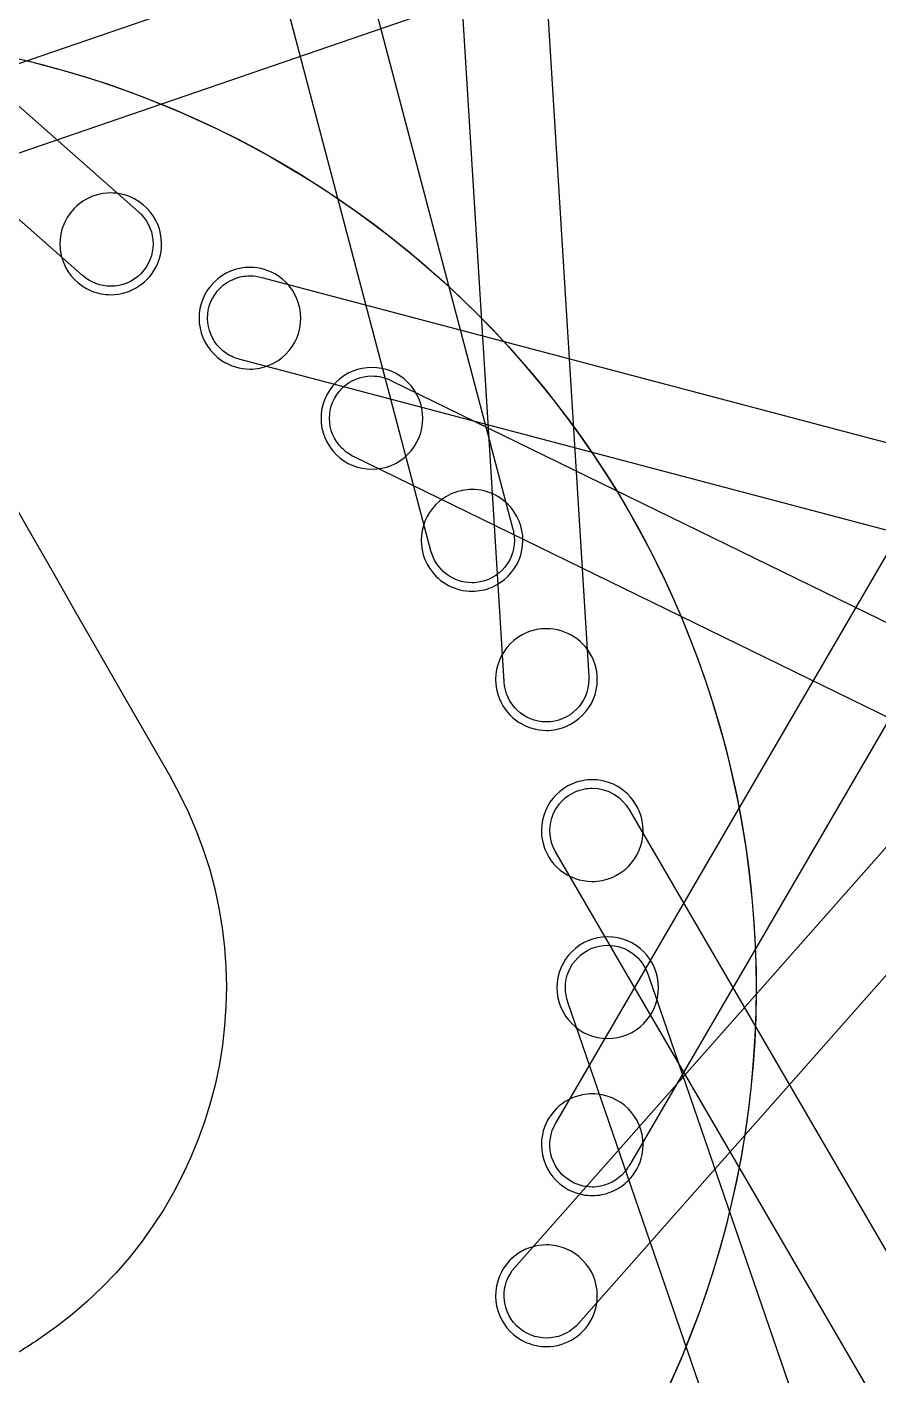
# Model space of a CAD drawing. Extents: x 3 to 470, y 9 to 287.
# Drawn here: x 375.76 to 381.43, y 101.13 to 110.1 of the extents above; entities that cross this region are included whole.
import ezdxf

# ---------------------------------------------------------------- set-up
doc = ezdxf.new("R2010")
doc.units = 0
doc.layers.add('Layer_1', color=7, linetype='CONTINUOUS')

msp = doc.modelspace()

# ---------------------------------------------------------------- linework, layer by layer
at = {"layer": 'Layer_1', "color": 7}
for points in [[(378.939699, 105.746222), (373.990226, 185.746697), (374.553091, 185.781548), (379.502508, 105.781524)], [(378.939699, 105.746222), (373.990226, 185.746697), (374.553091, 185.781548), (379.502508, 105.781524)], [(378.453022, 106.617786), (357.99135, 184.115539), (358.536592, 184.259484), (378.998151, 106.762238)], [(378.453022, 106.617786), (357.99135, 184.115539), (358.536592, 184.259484), (378.998151, 106.762238)], [(379.283503, 102.809861), (419.614066, 172.077611), (420.101392, 171.793866), (379.771083, 102.526511)], [(379.283503, 102.809861), (419.614066, 172.077611), (420.101392, 171.793866), (379.771083, 102.526511)], [(376.133636, 108.451002), (316.064931, 161.520128), (316.438285, 161.942742), (376.506624, 108.873954)], [(376.133636, 108.451002), (316.064931, 161.520128), (316.438285, 161.942742), (376.506624, 108.873954)], [(379.011432, 101.849421), (432.080558, 161.918126), (432.503172, 161.544744), (379.434384, 101.476405)], [(379.011432, 101.849421), (432.080558, 161.918126), (432.503172, 161.544744), (379.434384, 101.476405)], [(374.186223, 109.337566), (449.986922, 135.378262), (450.170145, 134.844919), (374.369502, 108.804224)], [(374.186223, 109.337566), (449.986922, 135.378262), (450.170145, 134.844919), (374.369502, 108.804224)], [(376.321935, 108.378987), (376.321878, 108.378987)], [(376.321935, 108.378987), (376.321878, 108.378987)], [(377.32639, 108.436847), (454.819801, 87.976302), (454.675828, 87.431032), (454.675828, 87.431032)], [(377.32639, 108.436847), (454.819801, 87.976302), (454.675828, 87.431032), (454.675828, 87.431032)], [(376.321737, 108.322509), (376.321737, 108.322509)], [(376.321737, 108.322509), (376.321737, 108.322509)], [(454.675828, 87.431032), (377.182445, 107.891577)], [(454.675828, 87.431032), (377.182445, 107.891577)], [(377.247749, 107.827486), (377.247749, 107.827486)], [(377.247749, 107.827486), (377.247749, 107.827486)], [(378.189551, 107.750114), (450.202318, 72.564483), (449.95475, 72.057786), (449.95475, 72.057786)], [(378.189551, 107.750114), (450.202318, 72.564483), (449.95475, 72.057786), (449.95475, 72.057786)], [(449.95475, 72.057786), (377.942039, 107.243388)], [(449.95475, 72.057786), (377.942039, 107.243388)], [(378.059902, 107.161251), (378.059902, 107.161251)], [(378.059902, 107.161251), (378.059902, 107.161251)], [(378.725798, 106.405745), (378.725855, 106.405745)], [(378.725798, 106.405745), (378.725855, 106.405745)], [(378.726475, 106.34938), (378.726475, 106.34938)], [(378.726475, 106.34938), (378.726475, 106.34938)], [(379.22054, 105.479593), (379.221273, 105.479593)], [(379.22054, 105.479593), (379.221273, 105.479593)], [(379.221414, 105.423114), (379.221414, 105.423114)], [(379.221414, 105.423114), (379.221414, 105.423114)], [(379.773085, 104.892789), (420.10142, 35.628874), (419.614066, 35.345129), (419.614066, 35.345129)], [(379.773085, 104.892789), (420.10142, 35.628874), (419.614066, 35.345129), (419.614066, 35.345129)], [(419.614066, 35.345129), (379.285731, 104.608988)], [(419.614066, 35.345129), (379.285731, 104.608988)], [(379.525742, 104.418123), (379.525742, 104.418123)], [(379.525742, 104.418123), (379.525742, 104.418123)], [(379.897771, 103.796806), (405.938495, 27.996135), (405.405124, 27.812884), (405.405208, 27.812884)], [(379.897771, 103.796806), (405.938495, 27.996135), (405.405124, 27.812884), (405.405208, 27.812884)], [(405.405208, 27.812884), (379.364513, 103.613555)], [(405.405208, 27.812884), (379.364513, 103.613555)], [(379.629083, 103.373008), (379.629083, 103.373008)], [(379.629083, 103.373008), (379.629083, 103.373008)], [(379.525939, 102.384202), (379.525855, 102.384202)], [(379.525939, 102.384202), (379.525855, 102.384202)], [(379.526475, 102.327752), (379.526475, 102.327752)], [(379.526475, 102.327752), (379.526475, 102.327752)], [(379.221498, 101.379211), (379.221273, 101.379211)], [(379.221498, 101.379211), (379.221273, 101.379211)], [(379.221132, 101.322733), (379.221132, 101.322733)], [(379.221132, 101.322733), (379.221132, 101.322733)]]:
    msp.add_lwpolyline(points, dxfattribs=at)
for points in [[(374.271687, 198.734661), (426.751556, 198.734661), (469.294978, 156.191267), (469.294978, 103.71137)], [(374.271687, 198.734661), (426.751556, 198.734661), (469.294978, 156.191267), (469.294978, 103.71137)], [(466.475296, 103.71137), (466.475296, 154.634013), (425.194302, 195.914979), (374.271687, 195.914979)], [(466.475296, 103.71137), (466.475296, 154.634013), (425.194302, 195.914979), (374.271687, 195.914979)], [(374.271687, 195.914979), (425.194302, 195.914979), (466.475296, 154.634013), (466.475296, 103.71137)], [(374.271687, 195.914979), (425.194302, 195.914979), (466.475296, 154.634013), (466.475296, 103.71137)], [(463.655614, 103.71137), (463.655614, 153.076759), (423.637048, 193.095296), (374.271687, 193.095296)], [(463.655614, 103.71137), (463.655614, 153.076759), (423.637048, 193.095296), (374.271687, 193.095296)], [(374.271687, 193.095296), (423.637048, 193.095296), (463.655614, 153.076759), (463.655614, 103.71137)], [(374.271687, 193.095296), (423.637048, 193.095296), (463.655614, 153.076759), (463.655614, 103.71137)], [(454.801783, 103.71137), (454.801783, 148.186923), (418.747212, 184.241494), (374.271687, 184.241494)], [(454.801783, 103.71137), (454.801783, 148.186923), (418.747212, 184.241494), (374.271687, 184.241494)], [(344.631018, 178.96288), (352.502584, 153.216165), (363.26565, 128.444072), (376.71435, 105.120535)], [(344.631018, 178.96288), (352.502584, 153.216165), (363.26565, 128.444072), (376.71435, 105.120535)], [(374.271687, 110.055655), (377.775537, 110.055655), (380.615972, 107.21522), (380.615972, 103.71137)], [(374.271687, 110.055655), (377.775537, 110.055655), (380.615972, 107.21522), (380.615972, 103.71137)], [(374.278454, 110.056867), (377.243322, 110.056867), (379.893598, 107.967821), (380.494049, 104.949069)], [(374.278454, 110.056867), (377.243322, 110.056867), (379.893598, 107.967821), (380.494049, 104.949069)], [(376.321963, 108.999402), (376.189212, 108.999402), (376.063229, 108.920761), (376.009232, 108.790435)], [(376.321963, 108.999402), (376.189212, 108.999402), (376.063229, 108.920761), (376.009232, 108.790435)], [(376.45133, 108.973574), (376.408978, 108.991112), (376.365132, 108.999402), (376.321963, 108.999402)], [(376.45133, 108.973574), (376.408978, 108.991112), (376.365132, 108.999402), (376.321963, 108.999402)], [(376.634468, 108.531476), (376.705947, 108.704125), (376.624035, 108.902067), (376.45133, 108.973574)], [(376.634468, 108.531476), (376.705947, 108.704125), (376.624035, 108.902067), (376.45133, 108.973574)], [(376.506624, 108.873954), (376.511699, 108.86964), (376.516493, 108.865072), (376.521286, 108.860335)], [(376.506624, 108.873954), (376.511699, 108.86964), (376.516493, 108.865072), (376.521286, 108.860335)], [(376.521286, 108.860335), (376.631395, 108.750227), (376.631395, 108.571684), (376.521286, 108.461576)], [(376.521286, 108.860335), (376.631395, 108.750227), (376.631395, 108.571684), (376.521286, 108.461576)], [(376.009232, 108.790435), (375.937753, 108.617786), (376.019665, 108.419873), (376.19237, 108.348366)], [(376.009232, 108.790435), (375.937753, 108.617786), (376.019665, 108.419873), (376.19237, 108.348366)], [(376.321737, 108.322509), (376.454488, 108.322509), (376.580499, 108.401178), (376.634468, 108.531476)], [(376.321737, 108.322509), (376.454488, 108.322509), (376.580499, 108.401178), (376.634468, 108.531476)], [(376.521286, 108.461576), (376.466246, 108.406507), (376.394062, 108.378987), (376.321935, 108.378987)], [(376.521286, 108.461576), (376.466246, 108.406507), (376.394062, 108.378987), (376.321935, 108.378987)], [(377.18205, 108.497752), (377.09715, 108.480834), (377.01865, 108.431546), (376.966711, 108.353864)], [(377.18205, 108.497752), (377.09715, 108.480834), (377.01865, 108.431546), (376.966711, 108.353864)], [(377.248369, 108.504266), (377.226094, 108.504266), (377.203847, 108.50201), (377.18205, 108.497752)], [(377.248369, 108.504266), (377.226094, 108.504266), (377.203847, 108.50201), (377.18205, 108.497752)], [(377.436076, 108.447224), (377.378328, 108.485797), (377.312996, 108.504266), (377.248369, 108.504266)], [(377.436076, 108.447224), (377.378328, 108.485797), (377.312996, 108.504266), (377.248369, 108.504266)], [(376.321878, 108.378987), (376.25446, 108.378987), (376.187069, 108.403011), (376.133636, 108.451002)], [(376.321878, 108.378987), (376.25446, 108.378987), (376.187069, 108.403011), (376.133636, 108.451002)], [(377.013631, 108.322537), (377.056856, 108.387277), (377.122301, 108.42836), (377.193075, 108.44243)], [(377.013631, 108.322537), (377.056856, 108.387277), (377.122301, 108.42836), (377.193075, 108.44243)], [(377.193075, 108.44243), (377.211121, 108.446039), (377.229759, 108.447872), (377.248341, 108.447872)], [(377.193075, 108.44243), (377.211121, 108.446039), (377.229759, 108.447872), (377.248341, 108.447872)], [(377.248341, 108.447872), (377.274564, 108.447872), (377.300731, 108.444263), (377.32639, 108.436847)], [(377.248341, 108.447872), (377.274564, 108.447872), (377.300731, 108.444263), (377.32639, 108.436847)], [(377.529407, 107.977887), (377.633228, 108.13328), (377.59144, 108.343403), (377.436076, 108.447224)], [(377.529407, 107.977887), (377.633228, 108.13328), (377.59144, 108.343403), (377.436076, 108.447224)], [(376.19237, 108.348366), (376.234722, 108.330799), (376.278568, 108.322509), (376.321737, 108.322509)], [(376.19237, 108.348366), (376.234722, 108.330799), (376.278568, 108.322509), (376.321737, 108.322509)], [(376.966711, 108.353864), (376.862919, 108.198471), (376.904706, 107.988377), (377.060099, 107.884556)], [(376.966711, 108.353864), (376.862919, 108.198471), (376.904706, 107.988377), (377.060099, 107.884556)], [(377.091426, 107.931447), (376.961946, 108.017955), (376.927095, 108.193057), (377.013631, 108.322537)], [(377.091426, 107.931447), (376.961946, 108.017955), (376.927095, 108.193057), (377.013631, 108.322537)], [(377.182445, 107.891577), (377.150836, 107.899134), (377.120017, 107.91233), (377.091426, 107.931447)], [(377.182445, 107.891577), (377.150836, 107.899134), (377.120017, 107.91233), (377.091426, 107.931447)], [(377.314096, 107.834027), (377.398997, 107.850917), (377.477525, 107.900205), (377.529407, 107.977887)], [(377.314096, 107.834027), (377.398997, 107.850917), (377.477525, 107.900205), (377.529407, 107.977887)], [(377.060099, 107.884556), (377.117818, 107.845955), (377.18315, 107.827486), (377.247749, 107.827486)], [(377.060099, 107.884556), (377.117818, 107.845955), (377.18315, 107.827486), (377.247749, 107.827486)], [(377.247749, 107.827486), (377.270024, 107.827486), (377.2923, 107.829741), (377.314096, 107.834027)], [(377.247749, 107.827486), (377.270024, 107.827486), (377.2923, 107.829741), (377.314096, 107.834027)], [(378.059902, 107.837975), (377.973338, 107.837975), (377.886745, 107.804956), (377.820652, 107.738891)], [(378.059902, 107.837975), (377.973338, 107.837975), (377.886745, 107.804956), (377.820652, 107.738891)], [(378.29918, 107.738891), (378.233115, 107.804956), (378.146494, 107.837975), (378.059902, 107.837975)], [(378.29918, 107.738891), (378.233115, 107.804956), (378.146494, 107.837975), (378.059902, 107.837975)], [(377.820652, 107.738891), (377.688522, 107.606733), (377.688522, 107.392493), (377.820652, 107.260363)], [(377.820652, 107.738891), (377.688522, 107.606733), (377.688522, 107.392493), (377.820652, 107.260363)], [(377.860551, 107.699021), (377.915591, 107.754061), (377.987746, 107.781581), (378.059902, 107.781581)], [(377.860551, 107.699021), (377.915591, 107.754061), (377.987746, 107.781581), (378.059902, 107.781581)], [(378.059902, 107.781581), (378.104481, 107.781581), (378.14906, 107.771092), (378.189551, 107.750114)], [(378.059902, 107.781581), (378.104481, 107.781581), (378.14906, 107.771092), (378.189551, 107.750114)], [(378.29918, 107.260363), (378.431339, 107.392493), (378.431339, 107.606733), (378.29918, 107.738891)], [(378.29918, 107.260363), (378.431339, 107.392493), (378.431339, 107.606733), (378.29918, 107.738891)], [(377.860551, 107.300233), (377.750442, 107.410342), (377.750442, 107.588884), (377.860551, 107.699021)], [(377.860551, 107.300233), (377.750442, 107.410342), (377.750442, 107.588884), (377.860551, 107.699021)], [(377.942039, 107.243388), (377.912517, 107.256979), (377.884828, 107.275928), (377.860551, 107.300233)], [(377.942039, 107.243388), (377.912517, 107.256979), (377.884828, 107.275928), (377.860551, 107.300233)], [(377.820652, 107.260363), (377.886745, 107.194298), (377.973338, 107.161251), (378.059902, 107.161251)], [(377.820652, 107.260363), (377.886745, 107.194298), (377.973338, 107.161251), (378.059902, 107.161251)], [(378.059902, 107.161251), (378.146494, 107.161251), (378.233115, 107.194298), (378.29918, 107.260363)], [(378.059902, 107.161251), (378.146494, 107.161251), (378.233115, 107.194298), (378.29918, 107.260363)], [(378.725855, 107.026188), (378.703861, 107.026188), (378.681839, 107.023933), (378.660015, 107.019703)], [(378.725855, 107.026188), (378.703861, 107.026188), (378.681839, 107.023933), (378.660015, 107.019703)], [(379.007513, 106.875758), (378.942293, 106.973404), (378.835061, 107.026188), (378.725855, 107.026188)], [(379.007513, 106.875758), (378.942293, 106.973404), (378.835061, 107.026188), (378.725855, 107.026188)], [(378.538205, 106.969118), (378.38284, 106.865297), (378.340996, 106.655175), (378.444845, 106.49981)], [(378.538205, 106.969118), (378.38284, 106.865297), (378.340996, 106.655175), (378.444845, 106.49981)], [(378.660015, 107.019703), (378.61772, 107.011272), (378.576299, 106.99458), (378.538205, 106.969118)], [(378.660015, 107.019703), (378.61772, 107.011272), (378.576299, 106.99458), (378.538205, 106.969118)], [(378.914181, 106.40645), (379.069546, 106.510271), (379.111333, 106.720394), (379.007513, 106.875758)], [(378.914181, 106.40645), (379.069546, 106.510271), (379.111333, 106.720394), (379.007513, 106.875758)], [(378.998151, 106.762238), (379.000971, 106.755837), (379.001535, 106.74938), (379.002663, 106.742782)], [(378.998151, 106.762238), (379.000971, 106.755837), (379.001535, 106.74938), (379.002663, 106.742782)], [(379.002663, 106.742782), (379.033031, 106.590068), (378.933863, 106.441612), (378.78112, 106.411216)], [(379.002663, 106.742782), (379.033031, 106.590068), (378.933863, 106.441612), (378.78112, 106.411216)], [(378.725855, 106.405745), (378.599053, 106.405745), (378.485195, 106.491746), (378.453022, 106.617786)], [(378.725855, 106.405745), (378.599053, 106.405745), (378.485195, 106.491746), (378.453022, 106.617786)], [(378.444845, 106.49981), (378.510093, 106.402164), (378.617269, 106.34938), (378.726475, 106.34938)], [(378.444845, 106.49981), (378.510093, 106.402164), (378.617269, 106.34938), (378.726475, 106.34938)], [(378.78112, 106.411216), (378.76251, 106.40755), (378.744042, 106.405745), (378.725798, 106.405745)], [(378.78112, 106.411216), (378.76251, 106.40755), (378.744042, 106.405745), (378.725798, 106.405745)], [(378.792314, 106.355865), (378.834666, 106.364268), (378.876059, 106.380989), (378.914181, 106.40645)], [(378.792314, 106.355865), (378.834666, 106.364268), (378.876059, 106.380989), (378.914181, 106.40645)], [(378.726475, 106.34938), (378.748468, 106.34938), (378.770547, 106.351636), (378.792314, 106.355865)], [(378.726475, 106.34938), (378.748468, 106.34938), (378.770547, 106.351636), (378.792314, 106.355865)], [(379.091765, 106.074151), (378.919116, 106.002644), (378.837147, 105.80473), (378.908655, 105.632081)], [(379.091765, 106.074151), (378.919116, 106.002644), (378.837147, 105.80473), (378.908655, 105.632081)], [(379.221132, 106.100007), (379.177962, 106.100007), (379.134116, 106.091689), (379.091765, 106.074151)], [(379.221132, 106.100007), (379.177962, 106.100007), (379.134116, 106.091689), (379.091765, 106.074151)], [(379.533863, 105.891041), (379.479894, 106.021338), (379.353882, 106.100007), (379.221132, 106.100007)], [(379.533863, 105.891041), (379.479894, 106.021338), (379.353882, 106.100007), (379.221132, 106.100007)], [(379.350753, 105.448943), (379.523374, 105.520478), (379.60537, 105.718392), (379.533863, 105.891041)], [(379.350753, 105.448943), (379.523374, 105.520478), (379.60537, 105.718392), (379.533863, 105.891041)], [(379.502508, 105.781524), (379.502508, 105.774926), (379.502508, 105.768272), (379.502508, 105.761561)], [(379.502508, 105.781524), (379.502508, 105.774926), (379.502508, 105.768272), (379.502508, 105.761561)], [(379.221273, 105.479593), (379.070674, 105.479593), (378.947651, 105.597625), (378.939699, 105.746222)], [(379.221273, 105.479593), (379.070674, 105.479593), (378.947651, 105.597625), (378.939699, 105.746222)], [(379.502508, 105.761561), (379.502508, 105.60583), (379.376242, 105.479593), (379.22054, 105.479593)], [(379.502508, 105.761561), (379.502508, 105.60583), (379.376242, 105.479593), (379.22054, 105.479593)], [(378.908655, 105.632081), (378.962623, 105.501755), (379.088607, 105.423114), (379.221414, 105.423114)], [(378.908655, 105.632081), (378.962623, 105.501755), (379.088607, 105.423114), (379.221414, 105.423114)], [(379.221414, 105.423114), (379.264527, 105.423114), (379.308373, 105.431404), (379.350753, 105.448943)], [(379.221414, 105.423114), (379.264527, 105.423114), (379.308373, 105.431404), (379.350753, 105.448943)], [(376.71435, 105.120535), (377.454855, 103.836282), (377.074451, 102.197906), (375.843829, 101.371344)], [(376.71435, 105.120535), (377.454855, 103.836282), (377.074451, 102.197906), (375.843829, 101.371344)], [(379.4601, 105.088418), (379.27682, 105.05196), (379.157802, 104.873812), (379.194232, 104.690533)], [(379.4601, 105.088418), (379.27682, 105.05196), (379.157802, 104.873812), (379.194232, 104.690533)], [(379.526475, 105.094988), (379.504482, 105.094988), (379.482375, 105.092732), (379.4601, 105.088418)], [(379.526475, 105.094988), (379.504482, 105.094988), (379.482375, 105.092732), (379.4601, 105.088418)], [(379.857957, 104.82255), (379.825954, 104.983554), (379.684603, 105.094988), (379.526475, 105.094988)], [(379.857957, 104.82255), (379.825954, 104.983554), (379.684603, 105.094988), (379.526475, 105.094988)], [(379.249554, 104.70153), (379.219186, 104.854272), (379.318354, 105.0027), (379.471125, 105.033096)], [(379.249554, 104.70153), (379.219186, 104.854272), (379.318354, 105.0027), (379.471125, 105.033096)], [(379.471125, 105.033096), (379.489735, 105.03679), (379.508175, 105.038566), (379.526419, 105.038566)], [(379.471125, 105.033096), (379.489735, 105.03679), (379.508175, 105.038566), (379.526419, 105.038566)], [(379.526419, 105.038566), (379.629506, 105.038566), (379.72405, 104.98175), (379.773085, 104.892789)], [(379.526419, 105.038566), (379.629506, 105.038566), (379.72405, 104.98175), (379.773085, 104.892789)], [(380.494049, 104.949069), (381.177625, 101.512554), (378.945903, 98.172555), (375.509387, 97.48898)], [(380.494049, 104.949069), (381.177625, 101.512554), (378.945903, 98.172555), (375.509387, 97.48898)], [(379.592146, 104.424693), (379.775425, 104.461152), (379.894444, 104.639271), (379.857957, 104.82255)], [(379.592146, 104.424693), (379.775425, 104.461152), (379.894444, 104.639271), (379.857957, 104.82255)], [(379.194232, 104.690533), (379.226292, 104.529529), (379.367614, 104.418123), (379.525742, 104.418123)], [(379.194232, 104.690533), (379.226292, 104.529529), (379.367614, 104.418123), (379.525742, 104.418123)], [(379.285731, 104.608988), (379.268813, 104.636677), (379.256265, 104.667806), (379.249554, 104.70153)], [(379.285731, 104.608988), (379.268813, 104.636677), (379.256265, 104.667806), (379.249554, 104.70153)], [(379.525742, 104.418123), (379.547736, 104.418123), (379.569842, 104.420379), (379.592146, 104.424693)], [(379.525742, 104.418123), (379.547736, 104.418123), (379.569842, 104.420379), (379.592146, 104.424693)], [(379.629083, 104.049732), (379.442167, 104.049732), (379.290693, 103.898258), (379.290693, 103.71137)], [(379.629083, 104.049732), (379.442167, 104.049732), (379.290693, 103.898258), (379.290693, 103.71137)], [(379.347031, 103.71137), (379.347031, 103.867101), (379.47324, 103.993338), (379.628999, 103.993338)], [(379.347031, 103.71137), (379.347031, 103.867101), (379.47324, 103.993338), (379.628999, 103.993338)], [(379.628999, 103.993338), (379.754926, 103.993338), (379.861566, 103.910778), (379.897771, 103.796806)], [(379.628999, 103.993338), (379.754926, 103.993338), (379.861566, 103.910778), (379.897771, 103.796806)], [(379.967417, 103.71137), (379.967417, 103.898258), (379.815944, 104.049732), (379.629083, 104.049732)], [(379.967417, 103.71137), (379.967417, 103.898258), (379.815944, 104.049732), (379.629083, 104.049732)], [(380.615972, 103.71137), (380.615972, 100.20752), (377.775537, 97.367085), (374.271687, 97.367085)], [(380.615972, 103.71137), (380.615972, 100.20752), (377.775537, 97.367085), (374.271687, 97.367085)], [(374.271687, 11.507761), (425.194302, 11.507761), (466.475296, 52.788727), (466.475296, 103.71137)], [(469.294978, 103.71137), (469.294978, 51.231444), (426.751556, 8.688079), (374.271687, 8.688079)], [(374.271687, 11.507761), (425.194302, 11.507761), (466.475296, 52.788727), (466.475296, 103.71137)], [(469.294978, 103.71137), (469.294978, 51.231444), (426.751556, 8.688079), (374.271687, 8.688079)], [(374.271687, 14.327443), (423.637048, 14.327443), (463.655614, 54.345981), (463.655614, 103.71137)], [(466.475296, 103.71137), (466.475296, 52.788727), (425.194302, 11.507761), (374.271687, 11.507761)], [(374.271687, 14.327443), (423.637048, 14.327443), (463.655614, 54.345981), (463.655614, 103.71137)], [(466.475296, 103.71137), (466.475296, 52.788727), (425.194302, 11.507761), (374.271687, 11.507761)], [(374.271687, 23.181246), (418.747212, 23.181246), (454.801783, 59.235817), (454.801783, 103.71137)], [(463.655614, 103.71137), (463.655614, 54.345981), (423.637048, 14.327443), (374.271687, 14.327443)], [(374.271687, 23.181246), (418.747212, 23.181246), (454.801783, 59.235817), (454.801783, 103.71137)], [(463.655614, 103.71137), (463.655614, 54.345981), (423.637048, 14.327443), (374.271687, 14.327443)], [(379.290693, 103.71137), (379.290693, 103.524481), (379.442167, 103.373008), (379.629083, 103.373008)], [(379.290693, 103.71137), (379.290693, 103.524481), (379.442167, 103.373008), (379.629083, 103.373008)], [(379.364513, 103.613555), (379.353234, 103.644008), (379.347031, 103.67697), (379.347031, 103.71137)], [(379.364513, 103.613555), (379.353234, 103.644008), (379.347031, 103.67697), (379.347031, 103.71137)], [(379.629083, 103.373008), (379.815944, 103.373008), (379.967417, 103.524481), (379.967417, 103.71137)], [(379.629083, 103.373008), (379.815944, 103.373008), (379.967417, 103.524481), (379.967417, 103.71137)], [(379.460213, 102.998159), (379.33, 102.972275), (379.22178, 102.870541), (379.194232, 102.732207)], [(379.460213, 102.998159), (379.33, 102.972275), (379.22178, 102.870541), (379.194232, 102.732207)], [(379.525742, 103.004617), (379.503467, 103.004617), (379.481558, 103.002361), (379.460213, 102.998159)], [(379.525742, 103.004617), (379.503467, 103.004617), (379.481558, 103.002361), (379.460213, 102.998159)], [(379.592146, 102.998047), (379.56987, 103.002474), (379.547623, 103.004617), (379.525742, 103.004617)], [(379.592146, 102.998047), (379.56987, 103.002474), (379.547623, 103.004617), (379.525742, 103.004617)], [(379.857957, 102.60019), (379.894444, 102.783469), (379.775425, 102.961588), (379.592146, 102.998047)], [(379.857957, 102.60019), (379.894444, 102.783469), (379.775425, 102.961588), (379.592146, 102.998047)], [(379.369475, 102.431742), (379.244253, 102.515402), (379.207569, 102.681876), (379.283503, 102.809861)], [(379.369475, 102.431742), (379.244253, 102.515402), (379.207569, 102.681876), (379.283503, 102.809861)], [(379.194232, 102.732207), (379.157802, 102.548928), (379.27682, 102.37078), (379.4601, 102.334322)], [(379.194232, 102.732207), (379.157802, 102.548928), (379.27682, 102.37078), (379.4601, 102.334322)], [(379.592005, 102.334209), (379.722246, 102.360122), (379.830465, 102.461856), (379.857957, 102.60019)], [(379.592005, 102.334209), (379.722246, 102.360122), (379.830465, 102.461856), (379.857957, 102.60019)], [(379.76065, 102.509537), (379.717396, 102.444797), (379.651979, 102.403714), (379.581205, 102.389644)], [(379.76065, 102.509537), (379.717396, 102.444797), (379.651979, 102.403714), (379.581205, 102.389644)], [(379.771083, 102.526511), (379.767699, 102.520787), (379.764315, 102.51512), (379.76065, 102.509537)], [(379.771083, 102.526511), (379.767699, 102.520787), (379.764315, 102.51512), (379.76065, 102.509537)], [(379.525855, 102.384202), (379.472027, 102.384202), (379.417607, 102.399597), (379.369475, 102.431742)], [(379.525855, 102.384202), (379.472027, 102.384202), (379.417607, 102.399597), (379.369475, 102.431742)], [(379.581205, 102.389644), (379.563159, 102.386035), (379.544521, 102.384202), (379.525939, 102.384202)], [(379.581205, 102.389644), (379.563159, 102.386035), (379.544521, 102.384202), (379.525939, 102.384202)], [(379.4601, 102.334322), (379.482375, 102.329895), (379.504623, 102.327752), (379.526475, 102.327752)], [(379.4601, 102.334322), (379.482375, 102.329895), (379.504623, 102.327752), (379.526475, 102.327752)], [(379.526475, 102.327752), (379.548751, 102.327752), (379.57066, 102.330008), (379.592005, 102.334209)], [(379.526475, 102.327752), (379.548751, 102.327752), (379.57066, 102.330008), (379.592005, 102.334209)], [(379.221414, 101.999625), (379.088607, 101.999625), (378.962623, 101.920984), (378.908655, 101.790659)], [(379.221414, 101.999625), (379.088607, 101.999625), (378.962623, 101.920984), (378.908655, 101.790659)], [(379.350753, 101.973797), (379.308373, 101.991336), (379.264527, 101.999625), (379.221414, 101.999625)], [(379.350753, 101.973797), (379.308373, 101.991336), (379.264527, 101.999625), (379.221414, 101.999625)], [(379.533863, 101.531699), (379.60537, 101.704348), (379.52343, 101.902262), (379.350753, 101.973797)], [(379.533863, 101.531699), (379.60537, 101.704348), (379.52343, 101.902262), (379.350753, 101.973797)], [(379.021865, 101.461799), (378.915422, 101.56827), (378.911869, 101.73872), (379.011432, 101.849421)], [(379.021865, 101.461799), (378.915422, 101.56827), (378.911869, 101.73872), (379.011432, 101.849421)], [(378.908655, 101.790659), (378.837147, 101.61801), (378.919087, 101.420096), (379.091765, 101.348589)], [(378.908655, 101.790659), (378.837147, 101.61801), (378.919087, 101.420096), (379.091765, 101.348589)], [(379.221273, 101.379211), (379.149089, 101.379211), (379.076933, 101.406759), (379.021865, 101.461799)], [(379.221273, 101.379211), (379.149089, 101.379211), (379.076933, 101.406759), (379.021865, 101.461799)], [(379.221132, 101.322733), (379.353882, 101.322733), (379.479894, 101.401402), (379.533863, 101.531699)], [(379.221132, 101.322733), (379.353882, 101.322733), (379.479894, 101.401402), (379.533863, 101.531699)], [(379.42085, 101.461799), (379.36581, 101.406759), (379.293626, 101.379211), (379.221498, 101.379211)], [(379.42085, 101.461799), (379.36581, 101.406759), (379.293626, 101.379211), (379.221498, 101.379211)], [(379.434384, 101.476405), (379.430155, 101.471414), (379.425361, 101.466536), (379.42085, 101.461799)], [(379.434384, 101.476405), (379.430155, 101.471414), (379.425361, 101.466536), (379.42085, 101.461799)], [(375.843829, 101.371344), (375.745309, 101.305167), (375.643998, 101.245981), (375.540544, 101.193733)], [(375.843829, 101.371344), (375.745309, 101.305167), (375.643998, 101.245981), (375.540544, 101.193733)], [(379.091765, 101.348589), (379.134116, 101.331051), (379.177962, 101.322733), (379.221132, 101.322733)], [(379.091765, 101.348589), (379.134116, 101.331051), (379.177962, 101.322733), (379.221132, 101.322733)]]:
    msp.add_open_spline(points, degree=3, dxfattribs=at)

doc.saveas('drawing.dxf')
